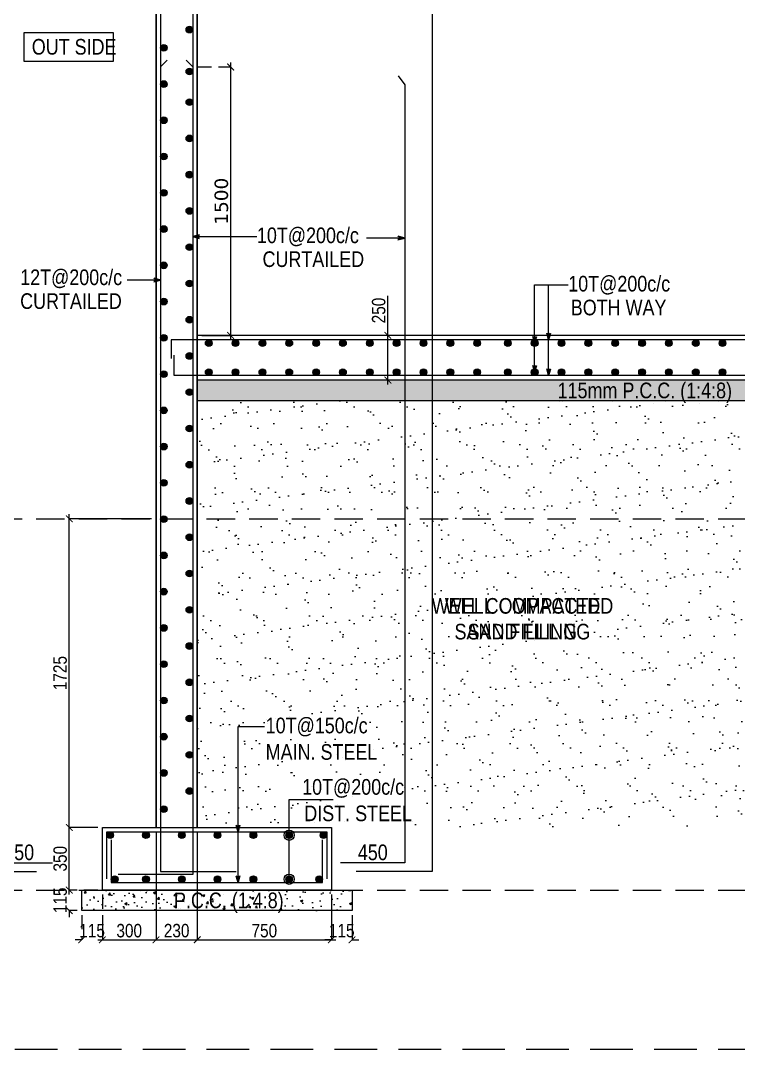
# Model space of a CAD drawing. Header units: millimetres. Extents: x 1112055 to 3390982, y -148532 to 766891.
# Drawn here: x 1755163 to 1771208, y 304644 to 327645 of the extents above; entities that cross this region are included whole.
import ezdxf

# ---------------------------------------------------------------- set-up
doc = ezdxf.new("R2010")
doc.units = ezdxf.units.MM
doc.header["$PDMODE"] = 35
doc.header["$PDSIZE"] = -25
doc.linetypes.add('Hidden', pattern=[9.525, 6.35, -3.175])
for name, color, linetype, lineweight in [('A_Levels', 150, 'Hidden', 13), ('B FINAL COLUMN', 1, 'Continuous', 30), ('B FOOTING', 49, 'Continuous', 20), ('B HATCH', 250, 'Continuous', 0), ('B P.C.C', 251, 'Continuous', 0), ('B STEEL', 34, 'Continuous', 15), ('B STEEL TEXT', 7, 'Continuous', 15), ('B-ST DIM', 250, 'Continuous', 18)]:
    doc.layers.add(name, color=color, linetype=linetype, lineweight=lineweight)
doc.styles.add('ARIAL', font='arial.ttf')
doc.styles.add('Q1', font='g13f12d.shx', dxfattribs={"width": 0.8})
doc.styles.add('STYLE2', font='verdana.ttf')
doc.styles.add('SWINC', font='swissc.ttf')
doc.dimstyles.new('BH-STD', dxfattribs={"dimscale": 0, "dimtxt": 230, "dimasz": 125, "dimexe": 0, "dimexo": 100, "dimgap": 50, "dimtad": 1, "dimdec": 0, "dimzin": 1, "dimdsep": 46, "dimtxsty": 'Q1', "dimblk": 'ARCHTICK', "dimcen": 1, "dimdle": 100, "dimclrd": 250, "dimclre": 250, "dimclrt": 256, "dimadec": 0, "dimazin": 0, "dimtfac": 1, "dimtdec": 0, "dimtix": 1, "dimtofl": 0, "dimtmove": 0, "dimatfit": 2, "dimfxl": 1, "dimtolj": 1, "dimtzin": 0, "dimlwd": 9, "dimlwe": 9, "dimarcsym": 0})
doc.dimstyles.new('DIM 1', dxfattribs={"dimscale": 0, "dimtxt": 230, "dimasz": 150, "dimexe": 0.18, "dimexo": 0.0625, "dimgap": 0.5, "dimtad": 1, "dimdec": 0, "dimzin": 0, "dimdsep": 46, "dimtxsty": 'ARIAL', "dimblk": 'OBLIQUE', "dimcen": 6, "dimse1": 1, "dimse2": 1, "dimclrd": 256, "dimclrt": 256, "dimadec": 0, "dimazin": 2, "dimtfac": 0.75, "dimtdec": 0, "dimtix": 1, "dimtofl": 0, "dimtmove": 1, "dimatfit": 3, "dimldrblk": 'OPEN30', "dimfxl": 0.18, "dimfrac": 1, "dimtolj": 1, "dimtzin": 0, "dimlwd": -1, "dimarcsym": 0})

# ---------------------------------------------------------------- blocks, each defined once
blk = doc.blocks.new('_ArchTick')
at = {"color": 0, "linetype": 'ByBlock', "const_width": 0.15}
blk.add_lwpolyline([(-0.5, -0.5), (0.5, 0.5)], dxfattribs=at)
blk = doc.blocks.new('*D14')
at = {"layer": 'B-ST DIM', "color": 7, "lineweight": 9, "ltscale": 50, "transparency": 16777216}
for p, q in [((1756252, 308207), (1756252, 308357)), ((1756431, 308207), (1756252, 308207)), ((1756252, 307747), (1756252, 307597))]:
    blk.add_line(p, q, dxfattribs=at)
at = {"layer": 'B-ST DIM', "color": 7, "linetype": 'Hidden', "lineweight": 9, "ltscale": 50, "transparency": 16777216}
blk.add_line((1756431, 307747), (1756252, 307747), dxfattribs=at)
at = {"layer": 'Defpoints', "color": 0, "ltscale": 50, "transparency": 16777216}
for p in [(1756252, 308207), (1756531, 308207), (1756531, 307747)]:
    blk.add_point(p, dxfattribs=at)
at = {"layer": 'B-ST DIM', "color": 7, "lineweight": 9, "ltscale": 50, "transparency": 16777216, "xscale": 150, "yscale": 150, "zscale": 150}
for p, rotation in [((1756252, 308207), 270), ((1756252, 307747), 90)]:
    blk.add_blockref('_ArchTick', p, dxfattribs=dict(at, rotation=rotation))
at = {"layer": 'B-ST DIM', "color": 7, "ltscale": 50, "transparency": 16777216, "insert": (1756048, 307977), "char_height": 300, "attachment_point": 5, "rotation": 90, "style": 'SWINC'}
blk.add_mtext('\\A1;115', dxfattribs=at)
blk = doc.blocks.new('*D15')
at = {"layer": 'B-ST DIM', "color": 7, "lineweight": 9, "ltscale": 50, "transparency": 16777216}
for p, q in [((1756252, 308107), (1756252, 309707)), ((1756891, 309607), (1756252, 309607))]:
    blk.add_line(p, q, dxfattribs=at)
at = {"layer": 'B-ST DIM', "color": 7, "linetype": 'Hidden', "lineweight": 9, "ltscale": 50, "transparency": 16777216}
blk.add_line((1756891, 308207), (1756252, 308207), dxfattribs=at)
at = {"layer": 'Defpoints', "color": 0, "ltscale": 50, "transparency": 16777216}
for p in [(1756252, 309607), (1756991, 309607), (1756991, 308207)]:
    blk.add_point(p, dxfattribs=at)
at = {"layer": 'B-ST DIM', "color": 7, "lineweight": 9, "ltscale": 50, "transparency": 16777216, "xscale": 150, "yscale": 150, "zscale": 150}
for p, rotation in [((1756252, 309607), 90), ((1756252, 308207), 270)]:
    blk.add_blockref('_ArchTick', p, dxfattribs=dict(at, rotation=rotation))
at = {"layer": 'B-ST DIM', "color": 7, "ltscale": 50, "transparency": 16777216, "insert": (1756048, 308907), "char_height": 300, "attachment_point": 5, "rotation": 90, "style": 'SWINC'}
blk.add_mtext('\\A1;350', dxfattribs=at)
blk = doc.blocks.new('*D16')
at = {"layer": 'B-ST DIM', "color": 7, "lineweight": 9, "ltscale": 50, "transparency": 16777216}
for p, q in [((1756252, 309507), (1756252, 316607)), ((1758091, 316507), (1756252, 316507))]:
    blk.add_line(p, q, dxfattribs=at)
at = {"layer": 'B-ST DIM', "color": 7, "linetype": 'Hidden', "lineweight": 9, "ltscale": 50, "transparency": 16777216}
blk.add_line((1756891, 309607), (1756252, 309607), dxfattribs=at)
at = {"layer": 'Defpoints', "color": 0, "ltscale": 50, "transparency": 16777216}
for p in [(1756252, 316507), (1758191, 316507), (1756991, 309607)]:
    blk.add_point(p, dxfattribs=at)
at = {"layer": 'B-ST DIM', "color": 7, "lineweight": 9, "ltscale": 50, "transparency": 16777216, "xscale": 150, "yscale": 150, "zscale": 150}
for p, rotation in [((1756252, 316507), 90), ((1756252, 309607), 270)]:
    blk.add_blockref('_ArchTick', p, dxfattribs=dict(at, rotation=rotation))
at = {"layer": 'B-ST DIM', "color": 7, "ltscale": 50, "transparency": 16777216, "insert": (1756047, 313057), "char_height": 300, "attachment_point": 5, "rotation": 90, "style": 'SWINC'}
blk.add_mtext('\\A1;1725', dxfattribs=at)
blk = doc.blocks.new('*D17')
at = {"layer": 'B-ST DIM', "color": 7, "lineweight": 9, "ltscale": 50, "transparency": 16777216}
for p, q in [((1763372, 320607), (1763372, 321492)), ((1763667, 320607), (1763372, 320607)), ((1763372, 319507), (1763372, 320607))]:
    blk.add_line(p, q, dxfattribs=at)
at = {"layer": 'B-ST DIM', "color": 7, "linetype": 'Hidden', "lineweight": 9, "ltscale": 50, "transparency": 16777216}
blk.add_line((1763901, 319607), (1763372, 319607), dxfattribs=at)
at = {"layer": 'Defpoints', "color": 0, "ltscale": 50, "transparency": 16777216}
for p in [(1763372, 320607), (1763767, 320607), (1764001, 319607)]:
    blk.add_point(p, dxfattribs=at)
at = {"layer": 'B-ST DIM', "color": 7, "lineweight": 9, "ltscale": 50, "transparency": 16777216, "xscale": 150, "yscale": 150, "zscale": 150}
for p, rotation in [((1763372, 320607), 90), ((1763372, 319607), 270)]:
    blk.add_blockref('_ArchTick', p, dxfattribs=dict(at, rotation=rotation))
at = {"layer": 'B-ST DIM', "color": 7, "ltscale": 50, "transparency": 16777216, "insert": (1763168, 321163), "char_height": 300, "attachment_point": 5, "rotation": 90, "style": 'SWINC'}
blk.add_mtext('\\A1;250', dxfattribs=at)
blk = doc.blocks.new('*D48')
at = {"layer": 'B-ST DIM', "color": 7, "lineweight": 9, "ltscale": 50, "transparency": 16777216}
for p, q in [((1758191, 309507), (1758191, 307094)), ((1756891, 307094), (1758291, 307094))]:
    blk.add_line(p, q, dxfattribs=at)
at = {"layer": 'B-ST DIM', "color": 7, "linetype": 'Hidden', "lineweight": 9, "ltscale": 50, "transparency": 16777216}
blk.add_line((1756991, 308107), (1756991, 307094), dxfattribs=at)
at = {"layer": 'Defpoints', "color": 0, "ltscale": 50, "transparency": 16777216}
for p in [(1758191, 309607), (1756991, 308207), (1758191, 307094)]:
    blk.add_point(p, dxfattribs=at)
at = {"layer": 'B-ST DIM', "color": 7, "lineweight": 9, "ltscale": 50, "transparency": 16777216, "xscale": 150, "yscale": 150, "zscale": 150, "rotation": 180}
blk.add_blockref('_ArchTick', (1756991, 307094), dxfattribs=at)
at = {"layer": 'B-ST DIM', "color": 7, "lineweight": 9, "ltscale": 50, "transparency": 16777216, "xscale": 150, "yscale": 150, "zscale": 150}
blk.add_blockref('_ArchTick', (1758191, 307094), dxfattribs=at)
at = {"layer": 'B-ST DIM', "color": 7, "ltscale": 50, "transparency": 16777216, "insert": (1757591, 307297), "char_height": 300, "attachment_point": 5, "style": 'SWINC'}
blk.add_mtext('\\A1;300', dxfattribs=at)
blk = doc.blocks.new('*D49')
at = {"layer": 'B-ST DIM', "color": 7, "linetype": 'Hidden', "lineweight": 9, "ltscale": 50, "transparency": 16777216}
blk.add_line((1758191, 309507), (1758191, 307094), dxfattribs=at)
at = {"layer": 'B-ST DIM', "color": 7, "lineweight": 9, "ltscale": 50, "transparency": 16777216}
for p, q in [((1759111, 309507), (1759111, 307094)), ((1758091, 307094), (1759211, 307094))]:
    blk.add_line(p, q, dxfattribs=at)
at = {"layer": 'Defpoints', "color": 0, "ltscale": 50, "transparency": 16777216}
for p in [(1758191, 309607), (1759111, 309607), (1759111, 307094)]:
    blk.add_point(p, dxfattribs=at)
at = {"layer": 'B-ST DIM', "color": 7, "lineweight": 9, "ltscale": 50, "transparency": 16777216, "xscale": 150, "yscale": 150, "zscale": 150, "rotation": 180}
blk.add_blockref('_ArchTick', (1758191, 307094), dxfattribs=at)
at = {"layer": 'B-ST DIM', "color": 7, "lineweight": 9, "ltscale": 50, "transparency": 16777216, "xscale": 150, "yscale": 150, "zscale": 150}
blk.add_blockref('_ArchTick', (1759111, 307094), dxfattribs=at)
at = {"layer": 'B-ST DIM', "color": 7, "ltscale": 50, "transparency": 16777216, "insert": (1758651, 307298), "char_height": 300, "attachment_point": 5, "style": 'SWINC'}
blk.add_mtext('\\A1;230', dxfattribs=at)
blk = doc.blocks.new('*D50')
at = {"layer": 'B-ST DIM', "color": 7, "linetype": 'Hidden', "lineweight": 9, "ltscale": 50, "transparency": 16777216}
blk.add_line((1759111, 309507), (1759111, 307094), dxfattribs=at)
at = {"layer": 'B-ST DIM', "color": 7, "lineweight": 9, "ltscale": 50, "transparency": 16777216}
for p, q in [((1762111, 308107), (1762111, 307094)), ((1759011, 307094), (1762211, 307094))]:
    blk.add_line(p, q, dxfattribs=at)
at = {"layer": 'Defpoints', "color": 0, "ltscale": 50, "transparency": 16777216}
for p in [(1759111, 309607), (1762111, 308207), (1762111, 307094)]:
    blk.add_point(p, dxfattribs=at)
at = {"layer": 'B-ST DIM', "color": 7, "lineweight": 9, "ltscale": 50, "transparency": 16777216, "xscale": 150, "yscale": 150, "zscale": 150, "rotation": 180}
blk.add_blockref('_ArchTick', (1759111, 307094), dxfattribs=at)
at = {"layer": 'B-ST DIM', "color": 7, "lineweight": 9, "ltscale": 50, "transparency": 16777216, "xscale": 150, "yscale": 150, "zscale": 150}
blk.add_blockref('_ArchTick', (1762111, 307094), dxfattribs=at)
at = {"layer": 'B-ST DIM', "color": 7, "ltscale": 50, "transparency": 16777216, "insert": (1760611, 307297), "char_height": 300, "attachment_point": 5, "style": 'SWINC'}
blk.add_mtext('\\A1;750', dxfattribs=at)
blk = doc.blocks.new('*D51')
at = {"layer": 'B-ST DIM', "color": 7, "linetype": 'Hidden', "lineweight": 9, "ltscale": 50, "transparency": 16777216}
blk.add_line((1756531, 307647), (1756531, 307094), dxfattribs=at)
at = {"layer": 'B-ST DIM', "color": 7, "lineweight": 9, "ltscale": 50, "transparency": 16777216}
for p, q in [((1756991, 307647), (1756991, 307094)), ((1756531, 307094), (1756381, 307094)), ((1756991, 307094), (1757141, 307094))]:
    blk.add_line(p, q, dxfattribs=at)
at = {"layer": 'Defpoints', "color": 0, "ltscale": 50, "transparency": 16777216}
for p in [(1756531, 307747), (1756991, 307747), (1756991, 307094)]:
    blk.add_point(p, dxfattribs=at)
at = {"layer": 'B-ST DIM', "color": 7, "lineweight": 9, "ltscale": 50, "transparency": 16777216, "xscale": 150, "yscale": 150, "zscale": 150}
blk.add_blockref('_ArchTick', (1756531, 307094), dxfattribs=at)
at = {"layer": 'B-ST DIM', "color": 7, "lineweight": 9, "ltscale": 50, "transparency": 16777216, "xscale": 150, "yscale": 150, "zscale": 150, "rotation": 180}
blk.add_blockref('_ArchTick', (1756991, 307094), dxfattribs=at)
at = {"layer": 'B-ST DIM', "color": 7, "ltscale": 50, "transparency": 16777216, "insert": (1756761, 307298), "char_height": 300, "attachment_point": 5, "style": 'SWINC'}
blk.add_mtext('\\A1;115', dxfattribs=at)
blk = doc.blocks.new('*D52')
at = {"layer": 'B-ST DIM', "color": 7, "linetype": 'Hidden', "lineweight": 9, "ltscale": 50, "transparency": 16777216}
blk.add_line((1762111, 307647), (1762111, 307094), dxfattribs=at)
at = {"layer": 'B-ST DIM', "color": 7, "lineweight": 9, "ltscale": 50, "transparency": 16777216}
for p, q in [((1762571, 307647), (1762571, 307094)), ((1762111, 307094), (1761961, 307094)), ((1762571, 307094), (1762721, 307094))]:
    blk.add_line(p, q, dxfattribs=at)
at = {"layer": 'Defpoints', "color": 0, "ltscale": 50, "transparency": 16777216}
for p in [(1762111, 307747), (1762571, 307747), (1762571, 307094)]:
    blk.add_point(p, dxfattribs=at)
at = {"layer": 'B-ST DIM', "color": 7, "lineweight": 9, "ltscale": 50, "transparency": 16777216, "xscale": 150, "yscale": 150, "zscale": 150}
blk.add_blockref('_ArchTick', (1762111, 307094), dxfattribs=at)
at = {"layer": 'B-ST DIM', "color": 7, "lineweight": 9, "ltscale": 50, "transparency": 16777216, "xscale": 150, "yscale": 150, "zscale": 150, "rotation": 180}
blk.add_blockref('_ArchTick', (1762571, 307094), dxfattribs=at)
at = {"layer": 'B-ST DIM', "color": 7, "ltscale": 50, "transparency": 16777216, "insert": (1762341, 307298), "char_height": 300, "attachment_point": 5, "style": 'SWINC'}
blk.add_mtext('\\A1;115', dxfattribs=at)
blk = doc.blocks.new('*D127')
at = {"layer": 'B-ST DIM', "color": 7, "lineweight": 9, "ltscale": 50, "transparency": 16777216}
for p, q in [((1759858, 326707), (1759858, 320507)), ((1759211, 320607), (1759858, 320607))]:
    blk.add_line(p, q, dxfattribs=at)
at = {"layer": 'B-ST DIM', "color": 7, "linetype": 'Hidden', "lineweight": 9, "ltscale": 50, "transparency": 16777216}
blk.add_line((1759111, 326607), (1759858, 326607), dxfattribs=at)
at = {"layer": 'Defpoints', "color": 0, "ltscale": 50, "transparency": 16777216}
for p in [(1759011, 326607), (1759111, 320607), (1759858, 320607)]:
    blk.add_point(p, dxfattribs=at)
at = {"layer": 'B-ST DIM', "color": 7, "lineweight": 9, "ltscale": 50, "transparency": 16777216, "xscale": 150, "yscale": 150, "zscale": 150}
for p, rotation in [((1759858, 326607), 90), ((1759858, 320607), 270)]:
    blk.add_blockref('_ArchTick', p, dxfattribs=dict(at, rotation=rotation))
at = {"layer": 'B-ST DIM', "color": 7, "ltscale": 50, "transparency": 16777216, "insert": (1759652, 323607), "char_height": 300, "attachment_point": 5, "rotation": 90, "style": 'STYLE2'}
blk.add_mtext('\\A1;1500', dxfattribs=at)
blk = doc.blocks.new('_Oblique')
at = {"color": 0, "linetype": 'ByBlock', "lineweight": -2}
blk.add_line((-0.5, -0.5), (0.5, 0.5), dxfattribs=at)
blk = doc.blocks.new('_Open30')
at = {"color": 0, "linetype": 'ByBlock', "lineweight": -2}
for p, q in [((-1, 0.27), (0, 0)), ((0, 0), (-1, -0.27)), ((0, 0), (-1, 0))]:
    blk.add_line(p, q, dxfattribs=at)

msp = doc.modelspace()

# ---------------------------------------------------------------- hatches: boundary and pattern name
at = {"layer": 'B HATCH', "lineweight": 0}
h = msp.add_hatch(dxfattribs=at)
h.set_pattern_fill('AR-CONC', color=250, scale=3, style=0)
h.set_pattern_definition([(50, (180582.26, -200439.16), (546.55401, -47.81726), [57.15, -628.65]), (355, (180582.26, -200439.16), (-105.73026, 573.17054), [45.72, -502.92175]), (100.451445, (180627.8, -200443.15), (440.82374, 525.35326), [48.57003, -534.27073]), (46.1842, (180582.26, -200286.76), (813.23712, -126.12698), [85.725, -942.975]), (96.63556, (180650, -200297.3), (712.2124, 742.27837), [72.85507, -801.40682]), (351.18415, (180582.3, -200286.8), (712.2124, 742.27837), [68.5799, -754.3792]), (21, (180658.46, -200324.86), (454.84317, -306.7956), [57.15, -628.65]), (326, (180658.46, -200324.86), (185.40609, 552.5639), [45.72, -502.92]), (71.451445, (180696.37, -200350.43), (640.24926, 245.7683), [48.57003, -534.26981]), (37.5, (180582.26, -200439.16), (9.26581, 253.665117), [0, -496.824, 0, -510.54, 0, -504.825]), (7.5, (180582.26, -200439.16), (200.458988, 300.541724), [0, -291.084, 0, -485.394, 0, -192.405]), (327.5, (180412.34, -200439.16), (406.771786, -17.186232), [0, -190.5, 0, -594.36, 0, -788.67]), (317.5, (180336.14, -200439.16), (444.387544, 76.27947), [0, -247.65, 0, -394.716, 0, -560.07])])
h.paths.add_polyline_path([(1759110.9, 319607.2), (1778906.9, 319607.2), (1778906.9, 319147.2), (1759110.9, 319147.2)])
h = msp.add_hatch(dxfattribs=at)
h.set_pattern_fill('AR-SAND', color=250, scale=15, style=0)
h.set_pattern_definition([(37.5, (413203.8, -288570), (-24.00047, 734.11986), [0, -579.12, 0, -647.7, 0, -619.125]), (7.5, (413203.8, -288570), (674.2849, 1075.23765), [0, -312.42, 0, -521.97, 0, -200.025]), (327.5, (412735.15, -288570), (1186.48856, 2.15578), [0, -190.5, 0, -685.8, 0, -895.35]), (317.5, (412735.2, -288570), (1145.3347, 334.394), [0, -95.25, 0, -449.58, 0, -514.35])])
h.paths.add_polyline_path([(1759110.9, 309607.2), (1778906.9, 309607.2), (1778906.9, 319147.2), (1759110.9, 319147.2)])
h = msp.add_hatch(dxfattribs=at)
h.set_pattern_fill('AR-CONC', color=250, scale=3, style=0)
h.set_pattern_definition([(50, (178002.26, -211839.16), (546.55401, -47.81726), [57.15, -628.65]), (355, (178002.26, -211839.16), (-105.73026, 573.17054), [45.72, -502.92175]), (100.451445, (178047.8, -211843.15), (440.82374, 525.35326), [48.57003, -534.27073]), (46.1842, (178002.26, -211686.76), (813.23712, -126.12698), [85.725, -942.975]), (96.63556, (178070, -211697.3), (712.2124, 742.27837), [72.85507, -801.40682]), (351.18415, (178002.3, -211686.8), (712.2124, 742.27837), [68.5799, -754.3792]), (21, (178078.46, -211724.86), (454.84317, -306.7956), [57.15, -628.65]), (326, (178078.46, -211724.86), (185.40609, 552.5639), [45.72, -502.92]), (71.451445, (178116.37, -211750.43), (640.24926, 245.7683), [48.57003, -534.26981]), (37.5, (178002.26, -211839.16), (9.26581, 253.665117), [0, -496.824, 0, -510.54, 0, -504.825]), (7.5, (178002.26, -211839.16), (200.458988, 300.541724), [0, -291.084, 0, -485.394, 0, -192.405]), (327.5, (177832.34, -211839.16), (406.771786, -17.186232), [0, -190.5, 0, -594.36, 0, -788.67]), (317.5, (177756.14, -211839.16), (444.387544, 76.27947), [0, -247.65, 0, -394.716, 0, -560.07])])
h.paths.add_polyline_path([(1756530.9, 308207.2), (1762570.9, 308207.2), (1762570.9, 307747.2), (1756530.9, 307747.2)])
at = {"layer": 'B STEEL'}
h = msp.add_hatch(color=256, dxfattribs=at)
h.dxf.hatch_style = 1
edge = h.paths.add_edge_path()
edge.add_arc((1758935.9, 327442.1), 75, 0, 360)
h = msp.add_hatch(color=256, dxfattribs=at)
h.dxf.hatch_style = 1
edge = h.paths.add_edge_path()
edge.add_arc((1758365.9, 327036.8), 75, 0, 360)
h = msp.add_hatch(color=256, dxfattribs=at)
h.dxf.hatch_style = 1
edge = h.paths.add_edge_path()
edge.add_arc((1758935.9, 326506.1), 75, 0, 360)
h = msp.add_hatch(color=256, dxfattribs=at)
h.dxf.hatch_style = 1
edge = h.paths.add_edge_path()
edge.add_arc((1758365.9, 326226.2), 75, 0, 360)
h = msp.add_hatch(color=256, dxfattribs=at)
h.dxf.hatch_style = 1
edge = h.paths.add_edge_path()
edge.add_arc((1758935.9, 325820.9), 75, 0, 360)
h = msp.add_hatch(color=256, dxfattribs=at)
h.dxf.hatch_style = 1
edge = h.paths.add_edge_path()
edge.add_arc((1758365.9, 325415.6), 75, 0, 360)
h = msp.add_hatch(color=256, dxfattribs=at)
h.dxf.hatch_style = 1
edge = h.paths.add_edge_path()
edge.add_arc((1758935.9, 325010.3), 75, 0, 360)
h = msp.add_hatch(color=256, dxfattribs=at)
h.dxf.hatch_style = 1
edge = h.paths.add_edge_path()
edge.add_arc((1758365.9, 324605), 75, 0, 360)
h = msp.add_hatch(color=256, dxfattribs=at)
h.dxf.hatch_style = 1
edge = h.paths.add_edge_path()
edge.add_arc((1758935.9, 324199.7), 75, 0, 360)
h = msp.add_hatch(color=256, dxfattribs=at)
h.dxf.hatch_style = 1
edge = h.paths.add_edge_path()
edge.add_arc((1758365.9, 323794.4), 75, 0, 360)
h = msp.add_hatch(color=256, dxfattribs=at)
h.dxf.hatch_style = 1
edge = h.paths.add_edge_path()
edge.add_arc((1758935.9, 323389.1), 75, 0, 360)
h = msp.add_hatch(color=256, dxfattribs=at)
h.dxf.hatch_style = 1
edge = h.paths.add_edge_path()
edge.add_arc((1758365.9, 322983.8), 75, 0, 360)
h = msp.add_hatch(color=256, dxfattribs=at)
h.dxf.hatch_style = 1
edge = h.paths.add_edge_path()
edge.add_arc((1758935.9, 322578.5), 75, 0, 360)
h = msp.add_hatch(color=256, dxfattribs=at)
h.dxf.hatch_style = 1
edge = h.paths.add_edge_path()
edge.add_arc((1758365.9, 322173.2), 75, 0, 360)
h = msp.add_hatch(color=256, dxfattribs=at)
h.dxf.hatch_style = 1
edge = h.paths.add_edge_path()
edge.add_arc((1758935.9, 321767.9), 75, 0, 360)
h = msp.add_hatch(color=256, dxfattribs=at)
h.dxf.hatch_style = 1
edge = h.paths.add_edge_path()
edge.add_arc((1758365.9, 321362.6), 75, 0, 360)
h = msp.add_hatch(color=256, dxfattribs=at)
h.dxf.hatch_style = 1
edge = h.paths.add_edge_path()
edge.add_arc((1758935.9, 320957.3), 75, 0, 360)
h = msp.add_hatch(color=256, dxfattribs=at)
h.dxf.hatch_style = 1
edge = h.paths.add_edge_path()
edge.add_arc((1758365.9, 320552), 75, 0, 360)
h = msp.add_hatch(color=256, dxfattribs=at)
h.dxf.hatch_style = 1
edge = h.paths.add_edge_path()
edge.add_arc((1759368.3, 320432.2), 75, 0, 360)
h = msp.add_hatch(color=256, dxfattribs=at)
h.dxf.hatch_style = 1
edge = h.paths.add_edge_path()
edge.add_arc((1759968.3, 320432.2), 75, 0, 360)
h = msp.add_hatch(color=256, dxfattribs=at)
h.dxf.hatch_style = 1
edge = h.paths.add_edge_path()
edge.add_arc((1760568.3, 320432.2), 75, 0, 360)
h = msp.add_hatch(color=256, dxfattribs=at)
h.dxf.hatch_style = 1
edge = h.paths.add_edge_path()
edge.add_arc((1761168.3, 320432.2), 75, 0, 360)
h = msp.add_hatch(color=256, dxfattribs=at)
h.dxf.hatch_style = 1
edge = h.paths.add_edge_path()
edge.add_arc((1761768.3, 320432.2), 75, 0, 360)
h = msp.add_hatch(color=256, dxfattribs=at)
h.dxf.hatch_style = 1
edge = h.paths.add_edge_path()
edge.add_arc((1762368.3, 320432.2), 75, 0, 360)
h = msp.add_hatch(color=256, dxfattribs=at)
h.dxf.hatch_style = 1
edge = h.paths.add_edge_path()
edge.add_arc((1762968.3, 320432.2), 75, 0, 360)
h = msp.add_hatch(color=256, dxfattribs=at)
h.dxf.hatch_style = 1
edge = h.paths.add_edge_path()
edge.add_arc((1763568.3, 320432.2), 75, 0, 360)
h = msp.add_hatch(color=256, dxfattribs=at)
h.dxf.hatch_style = 1
edge = h.paths.add_edge_path()
edge.add_arc((1764168.3, 320432.2), 75, 0, 360)
h = msp.add_hatch(color=256, dxfattribs=at)
h.dxf.hatch_style = 1
edge = h.paths.add_edge_path()
edge.add_arc((1764768.3, 320432.2), 75, 0, 360)
h = msp.add_hatch(color=256, dxfattribs=at)
h.dxf.hatch_style = 1
edge = h.paths.add_edge_path()
edge.add_arc((1765368.3, 320432.2), 75, 0, 360)
h = msp.add_hatch(color=256, dxfattribs=at)
h.dxf.hatch_style = 1
edge = h.paths.add_edge_path()
edge.add_arc((1766053.5, 320432.2), 75, 0, 360)
h = msp.add_hatch(color=256, dxfattribs=at)
h.dxf.hatch_style = 1
edge = h.paths.add_edge_path()
edge.add_arc((1766653.5, 320432.2), 75, 0, 360)
h = msp.add_hatch(color=256, dxfattribs=at)
h.dxf.hatch_style = 1
edge = h.paths.add_edge_path()
edge.add_arc((1767253.5, 320432.2), 75, 0, 360)
h = msp.add_hatch(color=256, dxfattribs=at)
h.dxf.hatch_style = 1
edge = h.paths.add_edge_path()
edge.add_arc((1767853.5, 320432.2), 75, 0, 360)
h = msp.add_hatch(color=256, dxfattribs=at)
h.dxf.hatch_style = 1
edge = h.paths.add_edge_path()
edge.add_arc((1768453.5, 320432.2), 75, 0, 360)
h = msp.add_hatch(color=256, dxfattribs=at)
h.dxf.hatch_style = 1
edge = h.paths.add_edge_path()
edge.add_arc((1769053.5, 320432.2), 75, 0, 360)
h = msp.add_hatch(color=256, dxfattribs=at)
h.dxf.hatch_style = 1
edge = h.paths.add_edge_path()
edge.add_arc((1769653.5, 320432.2), 75, 0, 360)
h = msp.add_hatch(color=256, dxfattribs=at)
h.dxf.hatch_style = 1
edge = h.paths.add_edge_path()
edge.add_arc((1770253.5, 320432.2), 75, 0, 360)
h = msp.add_hatch(color=256, dxfattribs=at)
h.dxf.hatch_style = 1
edge = h.paths.add_edge_path()
edge.add_arc((1770853.5, 320432.2), 75, 0, 360)
h = msp.add_hatch(color=256, dxfattribs=at)
h.dxf.hatch_style = 1
edge = h.paths.add_edge_path()
edge.add_arc((1758935.9, 320146.7), 75, 0, 360)
h = msp.add_hatch(color=256, dxfattribs=at)
h.dxf.hatch_style = 1
edge = h.paths.add_edge_path()
edge.add_arc((1758365.9, 319741.4), 75, 0, 360)
h = msp.add_hatch(color=256, dxfattribs=at)
h.dxf.hatch_style = 1
edge = h.paths.add_edge_path()
edge.add_arc((1759368.3, 319782.2), 75, 0, 360)
h = msp.add_hatch(color=256, dxfattribs=at)
h.dxf.hatch_style = 1
edge = h.paths.add_edge_path()
edge.add_arc((1759968.3, 319782.2), 75, 0, 360)
h = msp.add_hatch(color=256, dxfattribs=at)
h.dxf.hatch_style = 1
edge = h.paths.add_edge_path()
edge.add_arc((1760568.3, 319782.2), 75, 0, 360)
h = msp.add_hatch(color=256, dxfattribs=at)
h.dxf.hatch_style = 1
edge = h.paths.add_edge_path()
edge.add_arc((1761168.3, 319782.2), 75, 0, 360)
h = msp.add_hatch(color=256, dxfattribs=at)
h.dxf.hatch_style = 1
edge = h.paths.add_edge_path()
edge.add_arc((1761768.3, 319782.2), 75, 0, 360)
h = msp.add_hatch(color=256, dxfattribs=at)
h.dxf.hatch_style = 1
edge = h.paths.add_edge_path()
edge.add_arc((1762368.3, 319782.2), 75, 0, 360)
h = msp.add_hatch(color=256, dxfattribs=at)
h.dxf.hatch_style = 1
edge = h.paths.add_edge_path()
edge.add_arc((1762968.3, 319782.2), 75, 0, 360)
h = msp.add_hatch(color=256, dxfattribs=at)
h.dxf.hatch_style = 1
edge = h.paths.add_edge_path()
edge.add_arc((1763568.3, 319782.2), 75, 0, 360)
h = msp.add_hatch(color=256, dxfattribs=at)
h.dxf.hatch_style = 1
edge = h.paths.add_edge_path()
edge.add_arc((1764168.3, 319782.2), 75, 0, 360)
h = msp.add_hatch(color=256, dxfattribs=at)
h.dxf.hatch_style = 1
edge = h.paths.add_edge_path()
edge.add_arc((1764768.3, 319782.2), 75, 0, 360)
h = msp.add_hatch(color=256, dxfattribs=at)
h.dxf.hatch_style = 1
edge = h.paths.add_edge_path()
edge.add_arc((1765368.3, 319782.2), 75, 0, 360)
h = msp.add_hatch(color=256, dxfattribs=at)
h.dxf.hatch_style = 1
edge = h.paths.add_edge_path()
edge.add_arc((1766053.5, 319782.2), 75, 0, 360)
h = msp.add_hatch(color=256, dxfattribs=at)
h.dxf.hatch_style = 1
edge = h.paths.add_edge_path()
edge.add_arc((1766653.5, 319782.2), 75, 0, 360)
h = msp.add_hatch(color=256, dxfattribs=at)
h.dxf.hatch_style = 1
edge = h.paths.add_edge_path()
edge.add_arc((1767253.5, 319782.2), 75, 0, 360)
h = msp.add_hatch(color=256, dxfattribs=at)
h.dxf.hatch_style = 1
edge = h.paths.add_edge_path()
edge.add_arc((1767853.5, 319782.2), 75, 0, 360)
h = msp.add_hatch(color=256, dxfattribs=at)
h.dxf.hatch_style = 1
edge = h.paths.add_edge_path()
edge.add_arc((1768453.5, 319782.2), 75, 0, 360)
h = msp.add_hatch(color=256, dxfattribs=at)
h.dxf.hatch_style = 1
edge = h.paths.add_edge_path()
edge.add_arc((1769053.5, 319782.2), 75, 0, 360)
h = msp.add_hatch(color=256, dxfattribs=at)
h.dxf.hatch_style = 1
edge = h.paths.add_edge_path()
edge.add_arc((1769653.5, 319782.2), 75, 0, 360)
h = msp.add_hatch(color=256, dxfattribs=at)
h.dxf.hatch_style = 1
edge = h.paths.add_edge_path()
edge.add_arc((1770253.5, 319782.2), 75, 0, 360)
h = msp.add_hatch(color=256, dxfattribs=at)
h.dxf.hatch_style = 1
edge = h.paths.add_edge_path()
edge.add_arc((1770853.5, 319782.2), 75, 0, 360)
h = msp.add_hatch(color=256, dxfattribs=at)
h.dxf.hatch_style = 1
edge = h.paths.add_edge_path()
edge.add_arc((1758935.9, 319336.1), 75, 0, 360)
h = msp.add_hatch(color=256, dxfattribs=at)
h.dxf.hatch_style = 1
edge = h.paths.add_edge_path()
edge.add_arc((1758365.9, 318930.8), 75, 0, 360)
h = msp.add_hatch(color=256, dxfattribs=at)
h.dxf.hatch_style = 1
edge = h.paths.add_edge_path()
edge.add_arc((1758935.9, 318525.5), 75, 0, 360)
h = msp.add_hatch(color=256, dxfattribs=at)
h.dxf.hatch_style = 1
edge = h.paths.add_edge_path()
edge.add_arc((1758365.9, 318120.2), 75, 0, 360)
h = msp.add_hatch(color=256, dxfattribs=at)
h.dxf.hatch_style = 1
edge = h.paths.add_edge_path()
edge.add_arc((1758935.9, 317714.9), 75, 0, 360)
h = msp.add_hatch(color=256, dxfattribs=at)
h.dxf.hatch_style = 1
edge = h.paths.add_edge_path()
edge.add_arc((1758365.9, 317309.6), 75, 0, 360)
h = msp.add_hatch(color=256, dxfattribs=at)
h.dxf.hatch_style = 1
edge = h.paths.add_edge_path()
edge.add_arc((1758935.9, 316904.3), 75, 0, 360)
h = msp.add_hatch(color=256, dxfattribs=at)
h.dxf.hatch_style = 1
edge = h.paths.add_edge_path()
edge.add_arc((1758365.9, 316499), 75, 0, 360)
h = msp.add_hatch(color=256, dxfattribs=at)
h.dxf.hatch_style = 1
edge = h.paths.add_edge_path()
edge.add_arc((1758935.9, 316093.7), 75, 0, 360)
h = msp.add_hatch(color=256, dxfattribs=at)
h.dxf.hatch_style = 1
edge = h.paths.add_edge_path()
edge.add_arc((1758365.9, 315688.4), 75, 0, 360)
h = msp.add_hatch(color=256, dxfattribs=at)
h.dxf.hatch_style = 1
edge = h.paths.add_edge_path()
edge.add_arc((1758935.9, 315283.1), 75, 0, 360)
h = msp.add_hatch(color=256, dxfattribs=at)
h.dxf.hatch_style = 1
edge = h.paths.add_edge_path()
edge.add_arc((1758365.9, 314877.8), 75, 0, 360)
h = msp.add_hatch(color=256, dxfattribs=at)
h.dxf.hatch_style = 1
edge = h.paths.add_edge_path()
edge.add_arc((1758935.9, 314472.5), 75, 0, 360)
h = msp.add_hatch(color=256, dxfattribs=at)
h.dxf.hatch_style = 1
edge = h.paths.add_edge_path()
edge.add_arc((1758365.9, 314067.2), 75, 0, 360)
h = msp.add_hatch(color=256, dxfattribs=at)
h.dxf.hatch_style = 1
edge = h.paths.add_edge_path()
edge.add_arc((1758935.9, 313661.9), 75, 0, 360)
h = msp.add_hatch(color=256, dxfattribs=at)
h.dxf.hatch_style = 1
edge = h.paths.add_edge_path()
edge.add_arc((1758365.9, 313256.6), 75, 0, 360)
h = msp.add_hatch(color=256, dxfattribs=at)
h.dxf.hatch_style = 1
edge = h.paths.add_edge_path()
edge.add_arc((1758935.9, 312851.3), 75, 0, 360)
h = msp.add_hatch(color=256, dxfattribs=at)
h.dxf.hatch_style = 1
edge = h.paths.add_edge_path()
edge.add_arc((1758365.9, 312446), 75, 0, 360)
h = msp.add_hatch(color=256, dxfattribs=at)
h.dxf.hatch_style = 1
edge = h.paths.add_edge_path()
edge.add_arc((1758935.9, 312040.7), 75, 0, 360)
h = msp.add_hatch(color=256, dxfattribs=at)
h.dxf.hatch_style = 1
edge = h.paths.add_edge_path()
edge.add_arc((1758365.9, 311635.4), 75, 0, 360)
h = msp.add_hatch(color=256, dxfattribs=at)
h.dxf.hatch_style = 1
edge = h.paths.add_edge_path()
edge.add_arc((1758935.9, 311230.1), 75, 0, 360)
h = msp.add_hatch(color=256, dxfattribs=at)
h.dxf.hatch_style = 1
edge = h.paths.add_edge_path()
edge.add_arc((1758365.9, 310824.8), 75, 0, 360)
h = msp.add_hatch(color=256, dxfattribs=at)
h.dxf.hatch_style = 1
edge = h.paths.add_edge_path()
edge.add_arc((1758935.9, 310419.5), 75, 0, 360)
h = msp.add_hatch(color=256, dxfattribs=at)
h.dxf.hatch_style = 1
edge = h.paths.add_edge_path()
edge.add_arc((1758365.9, 310014.2), 75, 0, 360)
h = msp.add_hatch(color=256, dxfattribs=at)
h.dxf.hatch_style = 1
edge = h.paths.add_edge_path()
edge.add_arc((1757165.9, 309432.2), 75, 0, 360)
h = msp.add_hatch(color=256, dxfattribs=at)
h.dxf.hatch_style = 1
edge = h.paths.add_edge_path()
edge.add_arc((1757965.9, 309432.2), 75, 0, 360)
h = msp.add_hatch(color=256, dxfattribs=at)
h.dxf.hatch_style = 1
edge = h.paths.add_edge_path()
edge.add_arc((1758765.9, 309432.2), 75, 0, 360)
h = msp.add_hatch(color=256, dxfattribs=at)
h.dxf.hatch_style = 1
edge = h.paths.add_edge_path()
edge.add_arc((1759565.9, 309432.2), 75, 0, 360)
h = msp.add_hatch(color=256, dxfattribs=at)
h.dxf.hatch_style = 1
edge = h.paths.add_edge_path()
edge.add_arc((1760365.9, 309432.2), 75, 0, 360)
h = msp.add_hatch(color=256, dxfattribs=at)
h.dxf.hatch_style = 1
edge = h.paths.add_edge_path()
edge.add_arc((1761165.9, 309432.2), 75, 0, 360)
h = msp.add_hatch(color=256, dxfattribs=at)
h.dxf.hatch_style = 1
edge = h.paths.add_edge_path()
edge.add_arc((1761935.9, 309432.2), 75, 0, 360)
h = msp.add_hatch(color=256, dxfattribs=at)
h.dxf.hatch_style = 1
edge = h.paths.add_edge_path()
edge.add_arc((1757265.9, 308448), 75, 0, 360)
h = msp.add_hatch(color=256, dxfattribs=at)
h.dxf.hatch_style = 1
edge = h.paths.add_edge_path()
edge.add_arc((1757965.9, 308448), 75, 0, 360)
h = msp.add_hatch(color=256, dxfattribs=at)
h.dxf.hatch_style = 1
edge = h.paths.add_edge_path()
edge.add_arc((1758765.9, 308448), 75, 0, 360)
h = msp.add_hatch(color=256, dxfattribs=at)
h.dxf.hatch_style = 1
edge = h.paths.add_edge_path()
edge.add_arc((1759565.9, 308448), 75, 0, 360)
h = msp.add_hatch(color=256, dxfattribs=at)
h.dxf.hatch_style = 1
edge = h.paths.add_edge_path()
edge.add_arc((1760365.9, 308448), 75, 0, 360)
h = msp.add_hatch(color=256, dxfattribs=at)
h.dxf.hatch_style = 1
edge = h.paths.add_edge_path()
edge.add_arc((1761165.9, 308448), 75, 0, 360)
h = msp.add_hatch(color=256, dxfattribs=at)
h.dxf.hatch_style = 1
edge = h.paths.add_edge_path()
edge.add_arc((1761835.9, 308448), 75, 0, 360)

# ---------------------------------------------------------------- linework, layer by layer
at = {"layer": 'A_Levels', "linetype": 'Hidden', "ltscale": 100}
for p, q in [((1745034.7, 316507.2), (1867797.7, 316507.2)), ((1745034.7, 308207.2), (1867797.7, 308207.2))]:
    msp.add_line(p, q, dxfattribs=at)
at = {"layer": 'B FINAL COLUMN', "lineweight": 25}
msp.add_line((1759110.9, 309607.2), (1759110.9, 334007.2), dxfattribs=at)
msp.add_lwpolyline([(1758190.9, 309607.2), (1758190.9, 334607.2), (1859354.7, 334607.2), (1859354.7, 309607.2)], dxfattribs=at)
at = {"layer": 'B FOOTING'}
for p, q in [((1778906.9, 320607.2), (1759110.9, 320607.2)), ((1778906.9, 319607.2), (1759110.9, 319607.2)), ((1778906.9, 319147.2), (1759110.9, 319147.2))]:
    msp.add_line(p, q, dxfattribs=at)
for points in [[(1756990.9, 309607.2), (1762110.9, 309607.2), (1762110.9, 308207.2), (1756990.9, 308207.2)], [(1756530.9, 308207.2), (1762570.9, 308207.2), (1762570.9, 307747.2), (1756530.9, 307747.2)]]:
    msp.add_lwpolyline(points, close=True, dxfattribs=at)
at = {"layer": 'B P.C.C', "color": 250, "linetype": 'Hidden', "lineweight": 0, "ltscale": 150}
msp.add_lwpolyline([(1742694.2, 340170.1), (1887433.3, 340170.1), (1887433.3, 304643.8), (1742694.2, 304643.8)], close=True, dxfattribs=at)
at = {"layer": 'B STEEL', "flags": 128}
for points in [[(1755762.1, 334507.2), (1753825.9, 334507.2), (1753825.9, 308622.7), (1755520.2, 308622.7)], [(1760227.1, 334507.2), (1758290.9, 334507.2), (1758290.9, 308622.7), (1759985.2, 308622.7)], [(1763620.6, 334507.2), (1764360.2, 334507.2), (1764360.2, 308622.7), (1762665.9, 308622.7)], [(1758412.4, 334407.2), (1759010.9, 334407.2), (1759010.9, 308551.2), (1757344.5, 308551.2)], [(1758441.1, 326757.3), (1758290.9, 326607.2)], [(1758860.7, 326757.3), (1759010.9, 326607.2)], [(1754583.5, 326407), (1754438.1, 326210.9), (1754438.1, 308816.4), (1755874.9, 308816.4)], [(1763602.6, 326407), (1763748, 326210.9), (1763748, 308816.4), (1762311.2, 308816.4)], [(1859207.6, 320015.3), (1859207.6, 320507.2), (1758528.1, 320507.2), (1758528.1, 320089.7)], [(1859115.4, 320147.6), (1859115.4, 319707.2), (1758599.4, 319707.2), (1758599.4, 320163.1)]]:
    msp.add_lwpolyline(points, dxfattribs=at)
at = {"layer": 'B STEEL'}
for points in [[(1757090.9, 308457.8), (1757090.9, 309507.2), (1762010.9, 309507.2), (1762010.9, 308457.8)], [(1757190.9, 309331.7), (1757190.9, 308373), (1761910.9, 308373), (1761910.9, 309331.7)]]:
    msp.add_lwpolyline(points, dxfattribs=at)
for centre in [(1758935.9, 327442.1), (1758365.9, 327036.8), (1758935.9, 326506.1), (1758365.9, 326226.2), (1758935.9, 325820.9), (1758365.9, 325415.6), (1758935.9, 325010.3), (1758365.9, 324605), (1758935.9, 324199.7), (1758365.9, 323794.4), (1758935.9, 323389.1), (1758365.9, 322983.8), (1758935.9, 322578.5), (1758365.9, 322173.2), (1758935.9, 321767.9), (1758365.9, 321362.6), (1758935.9, 320957.3), (1758365.9, 320552), (1759368.3, 320432.2), (1759968.3, 320432.2), (1760568.3, 320432.2), (1761168.3, 320432.2), (1761768.3, 320432.2), (1762368.3, 320432.2), (1762968.3, 320432.2), (1763568.3, 320432.2), (1764168.3, 320432.2), (1764768.3, 320432.2), (1765368.3, 320432.2), (1766053.5, 320432.2), (1766653.5, 320432.2), (1767253.5, 320432.2), (1767853.5, 320432.2), (1768453.5, 320432.2), (1769053.5, 320432.2), (1769653.5, 320432.2), (1770253.5, 320432.2), (1770853.5, 320432.2), (1758935.9, 320146.7), (1758365.9, 319741.4), (1759368.3, 319782.2), (1759968.3, 319782.2), (1760568.3, 319782.2), (1761168.3, 319782.2), (1761768.3, 319782.2), (1762368.3, 319782.2), (1762968.3, 319782.2), (1763568.3, 319782.2), (1764168.3, 319782.2), (1764768.3, 319782.2), (1765368.3, 319782.2), (1766053.5, 319782.2), (1766653.5, 319782.2), (1767253.5, 319782.2), (1767853.5, 319782.2), (1768453.5, 319782.2), (1769053.5, 319782.2), (1769653.5, 319782.2), (1770253.5, 319782.2), (1770853.5, 319782.2), (1758935.9, 319336.1), (1758365.9, 318930.8), (1758935.9, 318525.5), (1758365.9, 318120.2), (1758935.9, 317714.9), (1758365.9, 317309.6), (1758935.9, 316904.3), (1758365.9, 316499), (1758935.9, 316093.7), (1758365.9, 315688.4), (1758935.9, 315283.1), (1758365.9, 314877.8), (1758935.9, 314472.5), (1758365.9, 314067.2), (1758935.9, 313661.9), (1758365.9, 313256.6), (1758935.9, 312851.3), (1758365.9, 312446), (1758935.9, 312040.7), (1758365.9, 311635.4), (1758935.9, 311230.1), (1758365.9, 310824.8), (1758935.9, 310419.5), (1758365.9, 310014.2), (1757165.9, 309432.2), (1757965.9, 309432.2), (1758765.9, 309432.2), (1759565.9, 309432.2), (1760365.9, 309432.2), (1761165.9, 309432.2), (1761935.9, 309432.2), (1757265.9, 308448), (1757965.9, 308448), (1758765.9, 308448), (1759565.9, 308448), (1760365.9, 308448), (1761165.9, 308448), (1761835.9, 308448)]:
    msp.add_circle(centre, 75, dxfattribs=at)
at = {"layer": 'B STEEL TEXT', "lineweight": 9}
msp.add_lwpolyline([(1757241.8, 327369.1), (1755237.3, 327369.1), (1755237.3, 326740.9), (1757241.8, 326740.9)], close=True, dxfattribs=at)

# ---------------------------------------------------------------- texts
at = {"layer": 'B STEEL TEXT', "lineweight": 9, "style": 'SWINC'}
for s, p in [('OUT SIDE', (1755413.1, 326883.7)), ('10T@200c/c', (1760445.8, 322668.6)), ('CURTAILED', (1760570.7, 322135.7)), ('12T@200c/c', (1755153.7, 321731.2)), ('10T@200c/c', (1767403.9, 321587.9)), ('CURTAILED', (1755153.7, 321198.4)), ('BOTH WAY', (1767461.1, 321055)), ('115mm P.C.C. (1:4:8)', (1767166.5, 319201)), ('WELL COMPACTED', (1764353.6, 314385)), ('WELL COMPACTED', (1764646.7, 314385)), ('SAND FILLING', (1764862.2, 313809.3)), ('SAND FILLING', (1765155.2, 313809.3)), ('10T@150c/c', (1760641.4, 311710.6)), ('MAIN. STEEL', (1760641.4, 311119.1)), ('10T@200c/c', (1761456.5, 310338.2)), ('DIST. STEEL', (1761504.4, 309746.6)), ('450', (1754797.3, 308875.2)), ('450', (1762700.3, 308875.2)), ('P.C.C. (1:4:8)', (1758592.2, 307801))]:
    msp.add_text(s, height=350, dxfattribs=at).set_placement(p)

# ---------------------------------------------------------------- dimensions: what is measured, and where the dimension line sits
at = {"layer": 'B-ST DIM', "ltscale": 50}
for base, p1, p2, override, picture, middle in [((1759858.3, 320607.2), (1759010.9, 326607.2), (1759110.9, 320607.2), {"dimscale": 1, "dimtxt": 300, "dimasz": 150, "dimlfac": 0.25, "dimtxsty": 'STYLE2', "dimclrd": 7, "dimclre": 7, "dimclrt": 7}, '*D127', (1759652.1, 323607.2)), ((1756251.6, 316507.2), (1756990.9, 309607.2), (1758190.9, 316507.2), {"dimscale": 1, "dimtxt": 300, "dimasz": 150, "dimlfac": 0.25, "dimtxsty": 'SWINC', "dimclrd": 7, "dimclre": 7, "dimclrt": 7}, '*D16', (1756047.5, 313057.2)), ((1756251.6, 309607.2), (1756990.9, 308207.2), (1756990.9, 309607.2), {"dimscale": 1, "dimtxt": 300, "dimasz": 150, "dimlfac": 0.25, "dimtxsty": 'SWINC', "dimclrd": 7, "dimclre": 7, "dimclrt": 7}, '*D15', (1756047.8, 308907.2)), ((1756251.6, 308207.2), (1756530.9, 307747.2), (1756530.9, 308207.2), {"dimscale": 1, "dimtxt": 300, "dimasz": 150, "dimlfac": 0.25, "dimtxsty": 'SWINC', "dimclrd": 7, "dimclre": 7, "dimclrt": 7}, '*D14', (1756047.6, 307977.2))]:
    dim = msp.add_linear_dim(base=base, p1=p1, p2=p2, angle=90, dimstyle='BH-STD', override=override, dxfattribs=at)
    dim.commit()
    dim.dimension.update_dxf_attribs({"geometry": picture, "text_midpoint": middle})
dim = msp.add_linear_dim(base=(1763372, 320607.2), p1=(1764000.9, 319607.2), p2=(1763766.9, 320607.2), angle=90, dimstyle='BH-STD', override={"dimscale": 1, "dimtxt": 300, "dimasz": 150, "dimlfac": 0.25, "dimtxsty": 'SWINC', "dimclrd": 7, "dimclre": 7, "dimclrt": 7}, dxfattribs=at)
dim.commit()
dim.dimension.update_dxf_attribs({"geometry": '*D17', "text_midpoint": (1763372, 321163), "dimtype": 128})
for base, p1, p2, picture, middle in [((1758190.9, 307093.6), (1756990.9, 308207.2), (1758190.9, 309607.2), '*D48', (1757590.9, 307297.4)), ((1759110.9, 307093.6), (1758190.9, 309607.2), (1759110.9, 309607.2), '*D49', (1758650.9, 307297.8)), ((1762110.9, 307093.6), (1759110.9, 309607.2), (1762110.9, 308207.2), '*D50', (1760610.9, 307297.4)), ((1756990.9, 307093.6), (1756530.9, 307747.2), (1756990.9, 307747.2), '*D51', (1756760.9, 307297.6)), ((1762570.9, 307093.6), (1762110.9, 307747.2), (1762570.9, 307747.2), '*D52', (1762340.9, 307297.6))]:
    dim = msp.add_linear_dim(base=base, p1=p1, p2=p2, dimstyle='BH-STD', override={"dimscale": 1, "dimtxt": 300, "dimasz": 150, "dimlfac": 0.25, "dimtxsty": 'SWINC', "dimclrd": 7, "dimclre": 7, "dimclrt": 7}, dxfattribs=at)
    dim.commit()
    dim.dimension.update_dxf_attribs({"geometry": picture, "text_midpoint": middle})

# ---------------------------------------------------------------- leaders
at = {"layer": 'B STEEL TEXT', "lineweight": 5}
for points in [[(1759010.9, 322816.4), (1760443.7, 322816.4)], [(1763748, 322781.8), (1762896.7, 322781.8)], [(1758290.9, 321844.4), (1757545.1, 321844.4)], [(1766653.5, 319782.2), (1766653.5, 321735.7), (1767401.8, 321735.7)], [(1766653.5, 320432.2), (1766653.5, 321735.7), (1767401.8, 321735.7)], [(1766966, 319707.2), (1766966, 321735.7), (1767401.8, 321735.7)], [(1766966, 320507.2), (1766966, 321735.7), (1767401.8, 321735.7)], [(1760022.7, 308373), (1760022.7, 311863.8), (1760616.7, 311863.8)], [(1760022.7, 309507.2), (1760022.7, 311863.8), (1760616.7, 311863.8)]]:
    msp.add_leader(points, dimstyle='DIM 1', override={"dimscale": 1, "dimtad": 0, "dimtxsty": 'SWINC', "dimfxlon": 1, "dimlwd": 5, "dimarcsym": 2}, dxfattribs=at)
at = {"layer": 'B STEEL TEXT', "lineweight": 9}
for points in [[(1761165.9, 308448), (1761165.9, 310234.5), (1762150.2, 310234.5)], [(1761165.9, 309432.2), (1761165.9, 310234.5), (1762150.2, 310234.5)]]:
    msp.add_leader(points, dimstyle='DIM 1', override={"dimscale": 1, "dimasz": 230, "dimtad": 0, "dimtxsty": 'SWINC', "dimldrblk": 'DotBlank', "dimfxlon": 1, "dimarcsym": 2}, dxfattribs=at)

doc.saveas('drawing.dxf')
